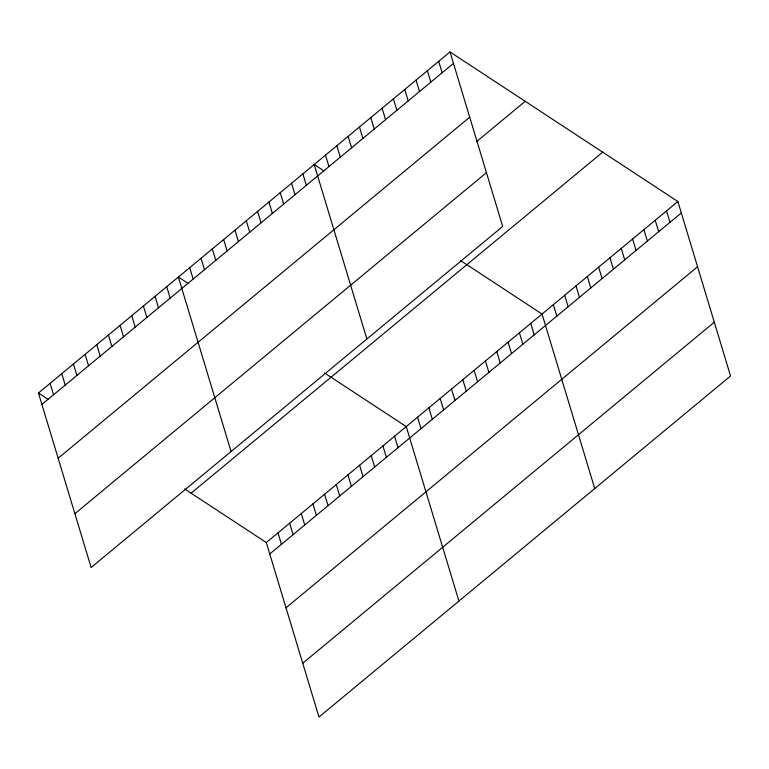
<?xml version="1.0" encoding="UTF-8"?>
<svg xmlns="http://www.w3.org/2000/svg" width="769" height="769" viewBox="0 0 769 769"><rect width="100%" height="100%" fill="white"/><g stroke="black" fill="none" stroke-linecap="round" stroke-linejoin="round"><path stroke-width="1.15" d="M450.019 51.956L502.695 226.461L91.136 567.493L38.45 392.997L450.019 51.956L677.864 201.507L730.55 376.003L318.981 717.044L266.305 542.539L184.656 488.949M41.901 404.436L453.47 63.394M58.146 458.247L469.715 117.205M476.453 141.707L525.208 101.306M74.891 513.682L486.45 172.65M191.106 493.189L602.675 152.156M266.305 542.539L677.864 201.507M269.756 553.978L681.315 212.946M286.001 607.789L697.57 266.756M302.736 663.234L714.305 322.192M323.96 170.91L314.194 164.499L366.88 339.004M460.4 260.46L542.049 314.04L594.735 488.546M188.145 283.453L178.379 277.042L231.065 451.547M324.585 373.003L406.234 426.584L458.92 601.089M38.45 392.997L48.216 399.409M666.55 210.879L670.001 222.318M655.226 220.261L658.687 231.7M643.913 229.643L647.363 241.082M632.589 239.015L636.05 250.454M621.275 248.397L624.726 259.835M609.961 257.778L613.412 269.208M598.638 267.151L602.089 278.589M587.324 276.532L590.775 287.971M576 285.914L579.461 297.343M564.686 295.286L568.137 306.725M553.363 304.668L556.823 316.107M530.735 323.422L534.186 334.861M438.695 61.337L442.146 72.776M519.411 332.804L522.862 344.243M427.381 70.719L430.832 82.158M508.098 342.176L511.548 353.615M416.058 80.091L419.518 91.53M496.774 351.558L500.235 362.997M404.744 89.473L408.195 100.912M485.46 360.94L488.911 372.379M393.42 98.855L396.881 110.294M474.137 370.312L477.597 381.751M382.106 108.227L385.557 119.666M462.823 379.694L466.274 391.133M370.793 117.609L374.243 129.048M451.509 389.076L454.96 400.514M359.469 126.991L362.92 138.43M440.185 398.448L443.636 409.887M348.155 136.363L351.606 147.802M428.871 407.83L432.322 419.268M336.832 145.745L340.292 157.184M417.548 417.211L421.008 428.65M325.518 155.127L328.969 166.565M394.574 436.254L398.025 447.693M302.88 173.881L306.331 185.319M382.914 445.914L386.365 457.353M291.566 183.262L295.017 194.692M371.244 455.575L374.705 467.014M280.243 192.635L283.694 204.073M359.584 465.235L363.045 476.674M268.929 202.016L272.38 213.455M347.924 474.896L351.385 486.335M257.605 211.398L261.066 222.827M336.264 484.566L339.715 496.005M246.291 220.77L249.742 232.209M324.605 494.227L328.055 505.666M234.968 230.152L238.428 241.591M312.945 503.887L316.395 515.326M223.654 239.524L227.105 250.963M301.285 513.548L304.735 524.987M212.34 248.906L215.791 260.345M289.625 523.218L293.076 534.657M201.017 258.288L204.467 269.727M277.965 532.879L281.416 544.317M189.703 267.66L193.154 279.099M166.719 286.702L170.17 298.141M155.059 296.373L158.51 307.811M143.399 306.033L146.85 317.472M131.739 315.694L135.19 327.133M120.079 325.354L123.53 336.793M108.419 335.015L111.87 346.454M96.759 344.685L100.21 356.124M85.09 354.346L88.55 365.784M73.43 364.006L76.89 375.445M61.77 373.667L65.221 385.106M50.11 383.337L53.561 394.776"/></g></svg>
